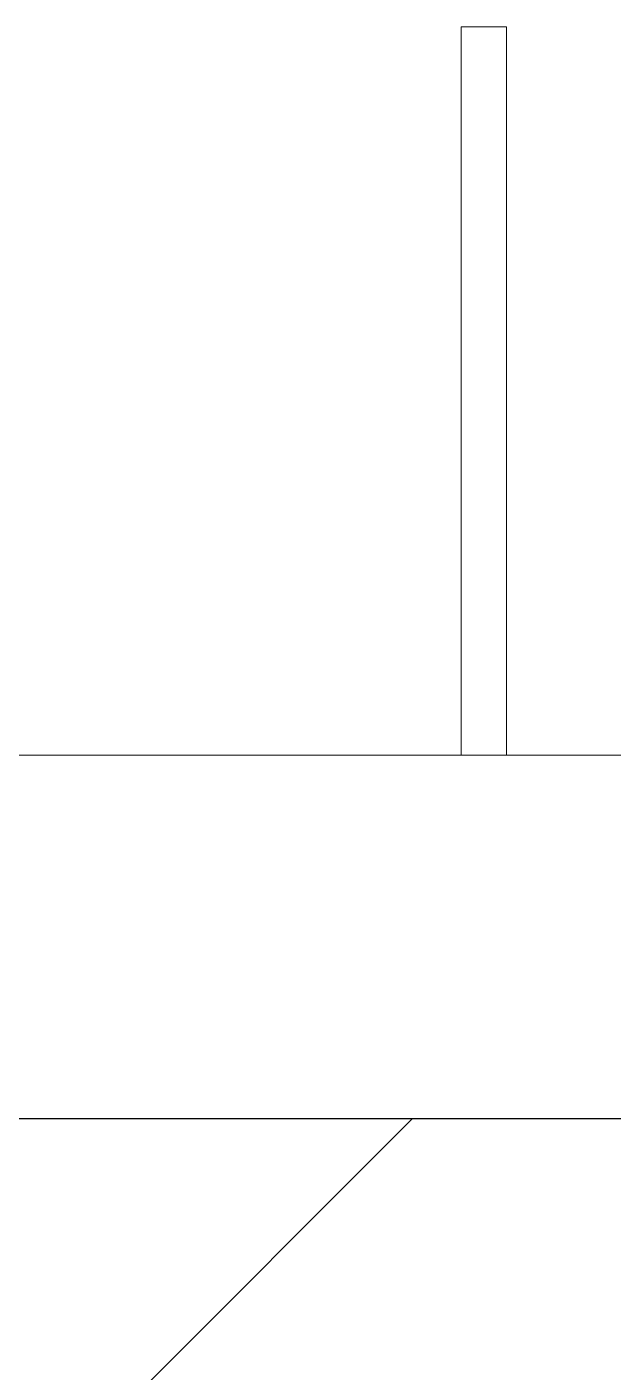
# Model space of a CAD drawing. Header units: millimetres. Extents: x -4000 to 187956, y -58990 to 162485.
# Drawn here: x 8439 to 8761, y 138761 to 139500 of the extents above; entities that cross this region are included whole.
import ezdxf

# ---------------------------------------------------------------- set-up
doc = ezdxf.new("R2010")
doc.units = ezdxf.units.MM
doc.layers.add('A-WALL', color=113, linetype='Continuous', lineweight=13)
doc.layers.add('A-WALL-PATT', color=111, linetype='Continuous', lineweight=13)

# ---------------------------------------------------------------- blocks, each defined once
blk = doc.blocks.new('CMF2_NHAXUONG_A_rvt-1-FFS - TANG 1')
at = {"layer": 'A-WALL-PATT', "lineweight": 9}
h = blk.add_hatch(dxfattribs=at)
h.set_pattern_fill('FP_12', color=250, style=0, pattern_type=2)
h.set_pattern_definition([(45, (0, 0), (-212.13203, 212.13203), [])])
h.paths.add_polyline_path([(6100.21, 138700.06), (9550.26, 138700.06), (9550.26, 138900.06), (6100.21, 138900.06), (6100.21, 138872.37)])
at = {"layer": 'A-WALL', "color": 35, "lineweight": 15}
for p, q in [((8677.66, 139500.05), (8677.66, 139099.7)), ((8677.66, 139500.05), (8702.66, 139500.05)), ((8702.66, 139099.7), (8702.66, 139500.05)), ((8677.66, 139099.7), (8366.67, 139099.7)), ((9026.42, 139099.7), (8702.66, 139099.7)), ((9133.3, 138899.7), (6766.7, 138899.69))]:
    blk.add_line(p, q, dxfattribs=at)
at = {"layer": 'A-WALL', "color": 50, "lineweight": 15}
for p, q in [((8677.66, 139099.7), (8677.66, 139500.05)), ((8702.66, 139500.05), (8677.66, 139500.05)), ((8702.66, 139500.05), (8702.66, 139099.7)), ((7835.08, 139099.69), (8677.66, 139099.7)), ((8702.66, 139099.7), (9133.3, 139099.7)), ((9133.3, 138900.06), (6766.7, 138900.06))]:
    blk.add_line(p, q, dxfattribs=at)
at = {"layer": 'A-WALL', "color": 53, "lineweight": 15}
for p, q in [((8702.66, 139099.7), (8677.66, 139099.7)), ((8702.66, 139099.7), (8677.66, 139099.7)), ((6766.7, 138899.69), (9133.3, 138899.7))]:
    blk.add_line(p, q, dxfattribs=at)

msp = doc.modelspace()

# ---------------------------------------------------------------- block references
at = {"lineweight": 5}
msp.add_blockref('CMF2_NHAXUONG_A_rvt-1-FFS - TANG 1', (0, 0), dxfattribs=at)

doc.saveas('drawing.dxf')
